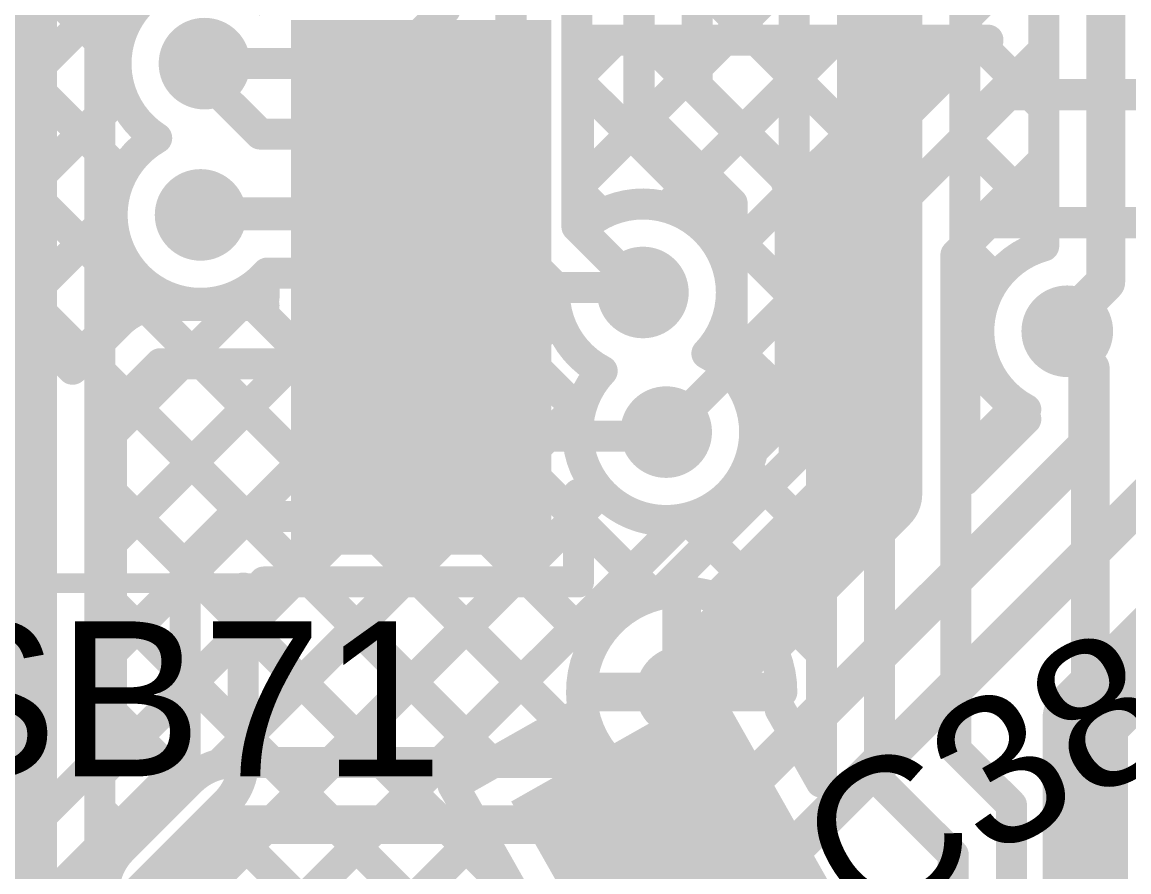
# Model space of a CAD drawing. Header units: millimetres. Extents: x -0.57 to 2.98, y -0.65 to 2.86.
# Drawn here: x 1.999 to 2.2843, y 0.0066 to 0.2257 of the extents above; entities that cross this region are included whole.
import ezdxf

# ---------------------------------------------------------------- set-up
doc = ezdxf.new("R2010")
doc.units = ezdxf.units.MM
doc.header["$MEASUREMENT"] = 0
for name, color, linetype in [('BottomLayer', 5, 'Continuous'), ('BottomSolder', 6, 'Continuous'), ('Mechanical2', 216, 'Continuous'), ('TopLayer', 1, 'Continuous'), ('TopOverlay', 2, 'Continuous'), ('TopPaste', 8, 'Continuous'), ('TopSolder', 216, 'Continuous'), ('ViaHoleLayer', 16, 'Continuous')]:
    doc.layers.add(name, color=color, linetype=linetype)
doc.styles.add('Arial', font='', dxfattribs={"height": 0.2})
doc.styles.get('Arial').set_extended_font_data('Arial')

# ---------------------------------------------------------------- blocks, each defined once
blk = doc.blocks.new('CAP_0603_226')
at = {"layer": 'TopLayer'}
for points in [[(-0.015, 0.0175), (-0.015, -0.0175), (-0.045, -0.0175), (-0.045, 0.0175)], [(0.045, 0.0175), (0.045, -0.0175), (0.015, -0.0175), (0.015, 0.0175)]]:
    blk.add_hatch(color=1, dxfattribs=at).paths.add_polyline_path(points)
at = {"layer": 'TopPaste'}
for points in [[(-0.015, 0.0175), (-0.015, -0.0175), (-0.045, -0.0175), (-0.045, 0.0175)], [(0.045, 0.0175), (0.045, -0.0175), (0.015, -0.0175), (0.015, 0.0175)]]:
    blk.add_hatch(color=8, dxfattribs=at).paths.add_polyline_path(points)
at = {"layer": 'TopSolder'}
for points in [[(-0.01264, 0.01986), (-0.01264, -0.01986), (-0.04736, -0.01986), (-0.04736, 0.01986)], [(0.04736, 0.01986), (0.04736, -0.01986), (0.01264, -0.01986), (0.01264, 0.01986)]]:
    blk.add_hatch(color=216, dxfattribs=at).paths.add_polyline_path(points)
at = {"layer": 'TopOverlay', "const_width": 0.005}
for points in [[(-0.049, 0.021), (-0.018, 0.021)], [(-0.049, 0.021), (-0.049, -0.021)], [(0.018, 0.021), (0.049, 0.021)], [(0.049, 0.021), (0.049, -0.021)], [(-0.049, -0.021), (-0.018, -0.021)], [(0.018, -0.021), (0.049, -0.021)]]:
    blk.add_lwpolyline(points, dxfattribs=at)
at = {"layer": 'TopOverlay', "const_width": 0.0025}
for points in [[(-0.05025, 0.021, 1), (-0.04775, 0.021, 1)], [(-0.05025, 0.021, 1), (-0.04775, 0.021, 1)], [(-0.01925, 0.021, 1), (-0.01675, 0.021, 1)], [(0.01675, 0.021, 1), (0.01925, 0.021, 1)], [(0.04775, 0.021, 1), (0.05025, 0.021, 1)], [(0.04775, 0.021, 1), (0.05025, 0.021, 1)], [(-0.05025, -0.021, 1), (-0.04775, -0.021, 1)], [(-0.05025, -0.021, 1), (-0.04775, -0.021, 1)], [(-0.01925, -0.021, 1), (-0.01675, -0.021, 1)], [(0.01675, -0.021, 1), (0.01925, -0.021, 1)], [(0.04775, -0.021, 1), (0.05025, -0.021, 1)], [(0.04775, -0.021, 1), (0.05025, -0.021, 1)]]:
    blk.add_lwpolyline(points, format="xyb", close=True, dxfattribs=at)
blk = doc.blocks.new('PCM1865DBTR_288')
at = {"layer": 'TopLayer'}
for points in [[(0.1437, -0.02559), (0.08465, -0.02559), (0.08465, -0.01378), (0.1437, -0.01378)], [(0.1437, -0.04528), (0.08465, -0.04528), (0.08465, -0.03346), (0.1437, -0.03346)], [(0.1437, -0.06496), (0.08465, -0.06496), (0.08465, -0.05315), (0.1437, -0.05315)], [(0.1437, -0.08465), (0.08465, -0.08465), (0.08465, -0.07283), (0.1437, -0.07283)], [(0.1437, -0.10433), (0.08465, -0.10433), (0.08465, -0.09252), (0.1437, -0.09252)], [(0.1437, -0.12402), (0.08465, -0.12402), (0.08465, -0.1122), (0.1437, -0.1122)], [(0.1437, -0.1437), (0.08465, -0.1437), (0.08465, -0.13189), (0.1437, -0.13189)]]:
    blk.add_hatch(color=1, dxfattribs=at).paths.add_polyline_path(points)
at = {"layer": 'TopPaste'}
for points in [[(0.1437, -0.02559), (0.08465, -0.02559), (0.08465, -0.01378), (0.1437, -0.01378)], [(0.1437, -0.04528), (0.08465, -0.04528), (0.08465, -0.03346), (0.1437, -0.03346)], [(0.1437, -0.06496), (0.08465, -0.06496), (0.08465, -0.05315), (0.1437, -0.05315)], [(0.1437, -0.08465), (0.08465, -0.08465), (0.08465, -0.07283), (0.1437, -0.07283)], [(0.1437, -0.10433), (0.08465, -0.10433), (0.08465, -0.09252), (0.1437, -0.09252)], [(0.1437, -0.12402), (0.08465, -0.12402), (0.08465, -0.1122), (0.1437, -0.1122)], [(0.1437, -0.1437), (0.08465, -0.1437), (0.08465, -0.13189), (0.1437, -0.13189)]]:
    blk.add_hatch(color=8, dxfattribs=at).paths.add_polyline_path(points)
at = {"layer": 'TopSolder'}
for points in [[(0.1477, -0.02959), (0.08065, -0.02959), (0.08065, -0.00978), (0.1477, -0.00978)], [(0.1477, -0.04928), (0.08065, -0.04928), (0.08065, -0.02946), (0.1477, -0.02946)], [(0.1477, -0.06896), (0.08065, -0.06896), (0.08065, -0.04915), (0.1477, -0.04915)], [(0.1477, -0.08865), (0.08065, -0.08865), (0.08065, -0.06883), (0.1477, -0.06883)], [(0.1477, -0.10833), (0.08065, -0.10833), (0.08065, -0.08852), (0.1477, -0.08852)], [(0.1477, -0.12802), (0.08065, -0.12802), (0.08065, -0.1082), (0.1477, -0.1082)], [(0.1477, -0.1477), (0.08065, -0.1477), (0.08065, -0.12789), (0.1477, -0.12789)]]:
    blk.add_hatch(color=216, dxfattribs=at).paths.add_polyline_path(points)
at = {"layer": 'TopOverlay', "const_width": 0.005}
blk.add_lwpolyline([(-0.08, -0.155), (0.078, -0.155)], dxfattribs=at)
at = {"layer": 'TopOverlay', "const_width": 0.0025}
blk.add_lwpolyline([(0.07675, -0.155, 1), (0.07925, -0.155, 1)], format="xyb", close=True, dxfattribs=at)

msp = doc.modelspace()

# ---------------------------------------------------------------- hatches: boundary and pattern name
at = {"layer": 'BottomLayer'}
h = msp.add_hatch(color=5, dxfattribs=at)
edge = h.paths.add_edge_path()
edge.add_arc((2.046, 0.215), 0.01181, 0, 360)
h = msp.add_hatch(color=5, dxfattribs=at)
edge = h.paths.add_edge_path()
edge.add_arc((2.045, 0.176), 0.01181, 0, 360)
h = msp.add_hatch(color=5, dxfattribs=at)
edge = h.paths.add_edge_path()
edge.add_arc((2.159, 0.156), 0.01181, 0, 360)
h = msp.add_hatch(color=5, dxfattribs=at)
edge = h.paths.add_edge_path()
edge.add_arc((2.26838, 0.146), 0.01181, 0, 360)
h = msp.add_hatch(color=5, dxfattribs=at)
edge = h.paths.add_edge_path()
edge.add_arc((2.165, 0.12), 0.01181, 0, 360)
h = msp.add_hatch(color=5, dxfattribs=at)
edge = h.paths.add_edge_path()
edge.add_arc((2.169, 0.053), 0.01181, 0, 360)
at = {"layer": 'BottomSolder'}
h = msp.add_hatch(color=6, dxfattribs=at)
edge = h.paths.add_edge_path()
edge.add_arc((2.046, 0.215), 0.00791, 0, 360)
h = msp.add_hatch(color=6, dxfattribs=at)
edge = h.paths.add_edge_path()
edge.add_arc((2.045, 0.176), 0.00791, 0, 360)
h = msp.add_hatch(color=6, dxfattribs=at)
edge = h.paths.add_edge_path()
edge.add_arc((2.159, 0.156), 0.00791, 0, 360)
h = msp.add_hatch(color=6, dxfattribs=at)
edge = h.paths.add_edge_path()
edge.add_arc((2.26838, 0.146), 0.00791, 0, 360)
h = msp.add_hatch(color=6, dxfattribs=at)
edge = h.paths.add_edge_path()
edge.add_arc((2.165, 0.12), 0.00791, 0, 360)
h = msp.add_hatch(color=6, dxfattribs=at)
edge = h.paths.add_edge_path()
edge.add_arc((2.169, 0.053), 0.00791, 0, 360)
at = {"layer": 'TopLayer'}
h = msp.add_hatch(color=1, dxfattribs=at)
edge = h.paths.add_edge_path()
edge.add_arc((2.046, 0.215), 0.01181, 0, 360)
h = msp.add_hatch(color=1, dxfattribs=at)
edge = h.paths.add_edge_path()
edge.add_arc((2.045, 0.176), 0.01181, 0, 360)
h = msp.add_hatch(color=1, dxfattribs=at)
edge = h.paths.add_edge_path()
edge.add_arc((2.159, 0.156), 0.01181, 0, 360)
h = msp.add_hatch(color=1, dxfattribs=at)
edge = h.paths.add_edge_path()
edge.add_arc((2.26838, 0.146), 0.01181, 0, 360)
h = msp.add_hatch(color=1, dxfattribs=at)
edge = h.paths.add_edge_path()
edge.add_arc((2.165, 0.12), 0.01181, 0, 360)
h = msp.add_hatch(color=1, dxfattribs=at)
edge = h.paths.add_edge_path()
edge.add_arc((2.169, 0.053), 0.01181, 0, 360)
for points in [[(2.16689, -0.04457), (2.21803, -0.01563), (2.17817, 0.05481), (2.12703, 0.02587)], [(2.203, -0.113), (2.22235, -0.10205), (2.14441, 0.03571), (2.12506, 0.02476)]]:
    msp.add_hatch(color=1, dxfattribs=at).paths.add_polyline_path(points)
at = {"layer": 'TopSolder'}
h = msp.add_hatch(color=216, dxfattribs=at)
edge = h.paths.add_edge_path()
edge.add_arc((2.046, 0.215), 0.00791, 0, 360)
h = msp.add_hatch(color=216, dxfattribs=at)
edge = h.paths.add_edge_path()
edge.add_arc((2.045, 0.176), 0.00791, 0, 360)
h = msp.add_hatch(color=216, dxfattribs=at)
edge = h.paths.add_edge_path()
edge.add_arc((2.159, 0.156), 0.00791, 0, 360)
h = msp.add_hatch(color=216, dxfattribs=at)
edge = h.paths.add_edge_path()
edge.add_arc((2.26838, 0.146), 0.00791, 0, 360)
h = msp.add_hatch(color=216, dxfattribs=at)
edge = h.paths.add_edge_path()
edge.add_arc((2.165, 0.12), 0.00791, 0, 360)
h = msp.add_hatch(color=216, dxfattribs=at)
edge = h.paths.add_edge_path()
edge.add_arc((2.169, 0.053), 0.00791, 0, 360)
at = {"layer": 'ViaHoleLayer'}
h = msp.add_hatch(color=16, dxfattribs=at)
edge = h.paths.add_edge_path()
edge.add_arc((2.046, 0.215), 0.00591, 0, 360)
h = msp.add_hatch(color=16, dxfattribs=at)
edge = h.paths.add_edge_path()
edge.add_arc((2.045, 0.176), 0.00591, 0, 360)
h = msp.add_hatch(color=16, dxfattribs=at)
edge = h.paths.add_edge_path()
edge.add_arc((2.159, 0.156), 0.00591, 0, 360)
h = msp.add_hatch(color=16, dxfattribs=at)
edge = h.paths.add_edge_path()
edge.add_arc((2.26838, 0.146), 0.00591, 0, 360)
h = msp.add_hatch(color=16, dxfattribs=at)
edge = h.paths.add_edge_path()
edge.add_arc((2.165, 0.12), 0.00591, 0, 360)
h = msp.add_hatch(color=16, dxfattribs=at)
edge = h.paths.add_edge_path()
edge.add_arc((2.169, 0.053), 0.00591, 0, 360)

# ---------------------------------------------------------------- linework, layer by layer
at = {"layer": 'BottomLayer'}
for points, const_width in [([(2.158, 0.203), (2.158, 1.795)], 0.008), ([(2.142, 0.173), (2.142, 1.787)], 0.008), ([(2.125, 0.20014), (2.125, 1.775)], 0.008), ([(2.108, 0.229), (2.108, 1.759)], 0.008), ([(2.173, 0.20921), (2.173, 1.43764)], 0.008), ([(2.27831, 0.15867), (2.27831, 0.896)], 0.01), ([(2.26231, 0.16799), (2.26231, 0.88535)], 0.008), ([(1.997, -0.04203), (1.997, 0.362)], 0.022), ([(2.019, -0.00845), (2.019, 0.336)], 0.008), ([(2.22, 0.104), (2.22, 0.28)], 0.022), ([(2.198, 0.11311), (2.198, 0.2665)], 0.008), ([(2.242, 0.10763), (2.242, 0.2665)], 0.008), ([(2.242, 0.22649), (2.26231, 0.2468)], 0.008), ([(2.173, 0.21406), (2.198, 0.23906)], 0.008), ([(2.173, 0.23638), (2.198, 0.21138)], 0.008), ([(2.094, 0.215), (2.108, 0.229)], 0.008), ([(2.242, 0.22395), (2.26231, 0.20364)], 0.008), ([(2.019, 0.22068), (2.02323, 0.21644)], 0.008), ([(2.242, 0.19821), (2.26231, 0.21852)], 0.008), ([(2.046, 0.215), (2.094, 0.215)], 0.008), ([(2.18472, 0.19749), (2.198, 0.21077)], 0.008), ([(2.173, 0.20921), (2.1926, 0.18961)], 0.008), ([(2.019, 0.20148), (2.02461, 0.20709)], 0.008), ([(2.158, 0.203), (2.182, 0.179)], 0.008), ([(2.10086, 0.176), (2.125, 0.20014)], 0.008), ([(2.242, 0.19567), (2.26231, 0.17535)], 0.008), ([(2.019, 0.19239), (2.0248, 0.1866)], 0.008), ([(2.242, 0.16992), (2.26231, 0.19023)], 0.008), ([(2.11147, 0.1654), (2.127, 0.18093)], 0.008), ([(2.127, 0.173), (2.127, 0.18093)], 0.008), ([(2.182, 0.137), (2.182, 0.179)], 0.008), ([(2.197, 0.137), (2.197, 0.179)], 0.008), ([(2.045, 0.176), (2.10086, 0.176)], 0.008), ([(2.12116, 0.17509), (2.12767, 0.16858)], 0.008), ([(2.142, 0.173), (2.159, 0.156)], 0.008), ([(2.019, 0.06006), (2.12763, 0.16869)], 0.008), ([(2.242, 0.16738), (2.24994, 0.15944)], 0.008), ([(2.019, 0.16411), (2.1483, 0.03481)], 0.008), ([(2.10604, 0.16192), (2.14278, 0.12518)], 0.008), ([(2.1314, 0.16239), (2.13624, 0.15755)], 0.008), ([(2.019, 0.11663), (2.06337, 0.161)], 0.008), ([(2.019, 0.08834), (2.09166, 0.161)], 0.008), ([(2.06219, 0.161), (2.10086, 0.161)], 0.008), ([(2.07868, 0.161), (2.16187, 0.07781)], 0.008), ([(2.26838, 0.14874), (2.27831, 0.15867)], 0.01), ([(2.019, 0.14491), (2.03162, 0.15753)], 0.008), ([(2.0556, 0.1558), (2.14623, 0.06516)], 0.008), ([(2.019, 0.03177), (2.13704, 0.14982)], 0.008), ([(2.26838, 0.14231), (2.26838, 0.14874)], 0.01), ([(2.242, 0.14164), (2.24558, 0.14522)], 0.008), ([(2.273, 0.046), (2.365, 0.138)], 0.022), ([(2.26838, 0.14231), (2.27369, 0.137)], 0.01), ([(2.242, 0.1391), (2.25769, 0.12341)], 0.008), ([(2.019, 0.13583), (2.12001, 0.03481)], 0.008), ([(2.165, 0.12), (2.182, 0.137)], 0.008), ([(2.27369, 0.11669), (2.27369, 0.137)], 0.01), ([(2.04987, 0.03436), (2.14372, 0.12821)], 0.008), ([(2.18731, 0.11523), (2.198, 0.12592)], 0.008), ([(2.18776, 0.12155), (2.1926, 0.12639)], 0.008), ([(2.242, 0.11335), (2.25569, 0.12704)], 0.008), ([(2.242, 0.10763), (2.25769, 0.12332)], 0.008), ([(2.17581, 0.01881), (2.27369, 0.11669)], 0.01), ([(2.16299, 0.0781), (2.198, 0.11311)], 0.008), ([(2.169, 0.053), (2.22, 0.104)], 0.022), ([(2.18574, 0.11051), (2.19057, 0.10568)], 0.008), ([(2.019, 0.10754), (2.09173, 0.03481)], 0.008), ([(2.18628, 0.001), (2.29369, 0.1084)], 0.01), ([(2.07861, 0.03481), (2.14828, 0.10448)], 0.008), ([(2.10689, 0.03481), (2.16977, 0.09769)], 0.008), ([(2.17018, 0.09778), (2.17643, 0.09154)], 0.008), ([(2.019, 0.07926), (2.06345, 0.03481)], 0.008), ([(2.169, 0.053), (2.169, 0.07481)], 0.01), ([(2.14719, 0.053), (2.169, 0.053)], 0.01), ([(2.019, 0.05097), (2.04109, 0.02889)], 0.008), ([(2.273, -0.005), (2.273, 0.046)], 0.022), ([(2.13517, 0.03481), (2.14469, 0.04433)], 0.008), ([(2.05364, 0.03481), (2.15069, 0.03481)], 0.008), ([(2.02476, 0.01256), (2.04231, 0.03011)], 0.008), ([(2.019, 0.02269), (2.02694, 0.01475)], 0.008), ([(2.03606, 0.00124), (2.05364, 0.01881)], 0.01), ([(2.05364, 0.01881), (2.17581, 0.01881)], 0.01)]:
    msp.add_lwpolyline(points, dxfattribs=dict(at, const_width=const_width))
at = {"layer": 'BottomLayer', "const_width": 0.008}
for points in [[(2.03368, 0.1958, -1.152297), (2.06319, 0.23)], [(2.06219, 0.161, -1.182583), (2.03368, 0.1958)], [(2.19261, 0.18961, -0.198912), (2.197, 0.179)], [(2.19261, 0.1896, -0.198764), (2.197, 0.179)], [(2.13139, 0.1624, -0.198764), (2.127, 0.173)], [(2.13139, 0.16239, -0.198912), (2.127, 0.173)], [(2.25769, 0.12585, -0.678533), (2.26231, 0.16799)], [(2.11146, 0.16539, -0.198912), (2.10086, 0.161)], [(2.11146, 0.16539, -0.198764), (2.10086, 0.161)], [(2.1485, 0.13575, -0.298468), (2.13624, 0.15755)], [(2.197, 0.137, -0.198764), (2.19261, 0.1264)], [(2.197, 0.137, -0.198912), (2.19261, 0.12639)], [(2.18781, 0.12, -1.477903), (2.1485, 0.13575)], [(2.15069, 0.03481, -0.585156), (2.16299, 0.0781)], [(2.04231, 0.03011, -0.199231), (2.05364, 0.03481)], [(2.04232, 0.03012, -0.198912), (2.05364, 0.03481)], [(2.02006, 0.00124, -0.199231), (2.02476, 0.01256)], [(2.02006, 0.00124, -0.198912), (2.02475, 0.01255)]]:
    msp.add_lwpolyline(points, format="xyb", dxfattribs=at)
at = {"layer": 'BottomLayer'}
for points, const_width in [([(2.106, 0.229, 1), (2.11, 0.229, 1)], 0.004), ([(2.106, 0.229, 1), (2.11, 0.229, 1)], 0.004), ([(2.24, 0.22649, 1), (2.244, 0.22649, 1)], 0.004), ([(2.24, 0.22395, 1), (2.244, 0.22395, 1)], 0.004), ([(2.017, 0.22068, 1), (2.021, 0.22068, 1)], 0.004), ([(2.26031, 0.21852, 1), (2.26431, 0.21852, 1)], 0.004), ([(2.02123, 0.21644, 1), (2.02523, 0.21644, 1)], 0.004), ([(2.044, 0.215, 1), (2.048, 0.215, 1)], 0.004), ([(2.092, 0.215, 1), (2.096, 0.215, 1)], 0.004), ([(2.092, 0.215, 1), (2.096, 0.215, 1)], 0.004), ([(2.171, 0.21406, 1), (2.175, 0.21406, 1)], 0.004), ([(2.196, 0.21138, 1), (2.2, 0.21138, 1)], 0.004), ([(2.196, 0.21077, 1), (2.2, 0.21077, 1)], 0.004), ([(2.171, 0.20921, 1), (2.175, 0.20921, 1)], 0.004), ([(2.171, 0.20921, 1), (2.175, 0.20921, 1)], 0.004), ([(2.02261, 0.20709, 1), (2.02661, 0.20709, 1)], 0.004), ([(2.017, 0.20148, 1), (2.021, 0.20148, 1)], 0.004), ([(2.156, 0.203, 1), (2.16, 0.203, 1)], 0.004), ([(2.156, 0.203, 1), (2.16, 0.203, 1)], 0.004), ([(2.26031, 0.20364, 1), (2.26431, 0.20364, 1)], 0.004), ([(2.123, 0.20014, 1), (2.127, 0.20014, 1)], 0.004), ([(2.123, 0.20014, 1), (2.127, 0.20014, 1)], 0.004), ([(2.03168, 0.1958, 1), (2.03568, 0.1958, 1)], 0.004), ([(2.03168, 0.1958, 1), (2.03568, 0.1958, 1)], 0.004), ([(2.18272, 0.19749, 1), (2.18672, 0.19749, 1)], 0.004), ([(2.24, 0.19821, 1), (2.244, 0.19821, 1)], 0.004), ([(2.24, 0.19567, 1), (2.244, 0.19567, 1)], 0.004), ([(2.017, 0.19239, 1), (2.021, 0.19239, 1)], 0.004), ([(2.26031, 0.19023, 1), (2.26431, 0.19023, 1)], 0.004), ([(2.1906, 0.18961, 1), (2.1946, 0.18961, 1)], 0.004), ([(2.19061, 0.18961, 1), (2.19461, 0.18961, 1)], 0.004), ([(2.19061, 0.1896, 1), (2.19461, 0.1896, 1)], 0.004), ([(2.0228, 0.1866, 1), (2.0268, 0.1866, 1)], 0.004), ([(2.125, 0.18093, 1), (2.129, 0.18093, 1)], 0.004), ([(2.125, 0.18093, 1), (2.129, 0.18093, 1)], 0.004), ([(2.18, 0.179, 1), (2.184, 0.179, 1)], 0.004), ([(2.18, 0.179, 1), (2.184, 0.179, 1)], 0.004), ([(2.195, 0.179, 1), (2.199, 0.179, 1)], 0.004), ([(2.195, 0.179, 1), (2.199, 0.179, 1)], 0.004), ([(2.195, 0.179, 1), (2.199, 0.179, 1)], 0.004), ([(2.043, 0.176, 1), (2.047, 0.176, 1)], 0.004), ([(2.09886, 0.176, 1), (2.10286, 0.176, 1)], 0.004), ([(2.09886, 0.176, 1), (2.10286, 0.176, 1)], 0.004), ([(2.11916, 0.17509, 1), (2.12316, 0.17509, 1)], 0.004), ([(2.125, 0.173, 1), (2.129, 0.173, 1)], 0.004), ([(2.125, 0.173, 1), (2.129, 0.173, 1)], 0.004), ([(2.125, 0.173, 1), (2.129, 0.173, 1)], 0.004), ([(2.14, 0.173, 1), (2.144, 0.173, 1)], 0.004), ([(2.14, 0.173, 1), (2.144, 0.173, 1)], 0.004), ([(2.26031, 0.17535, 1), (2.26431, 0.17535, 1)], 0.004), ([(2.12563, 0.16869, 1), (2.12963, 0.16869, 1)], 0.004), ([(2.12567, 0.16858, 1), (2.12967, 0.16858, 1)], 0.004), ([(2.24, 0.16992, 1), (2.244, 0.16992, 1)], 0.004), ([(2.24, 0.16738, 1), (2.244, 0.16738, 1)], 0.004), ([(2.26031, 0.16799, 1), (2.26431, 0.16799, 1)], 0.004), ([(2.26031, 0.16799, 1), (2.26431, 0.16799, 1)], 0.004), ([(2.10946, 0.16539, 1), (2.11346, 0.16539, 1)], 0.004), ([(2.10946, 0.16539, 1), (2.11346, 0.16539, 1)], 0.004), ([(2.10947, 0.1654, 1), (2.11347, 0.1654, 1)], 0.004), ([(2.017, 0.16411, 1), (2.021, 0.16411, 1)], 0.004), ([(2.10404, 0.16192, 1), (2.10804, 0.16192, 1)], 0.004), ([(2.12939, 0.1624, 1), (2.13339, 0.1624, 1)], 0.004), ([(2.12939, 0.16239, 1), (2.13339, 0.16239, 1)], 0.004), ([(2.1294, 0.16239, 1), (2.1334, 0.16239, 1)], 0.004), ([(2.06019, 0.161, 1), (2.06419, 0.161, 1)], 0.004), ([(2.06019, 0.161, 1), (2.06419, 0.161, 1)], 0.004), ([(2.06137, 0.161, 1), (2.06537, 0.161, 1)], 0.004), ([(2.07668, 0.161, 1), (2.08068, 0.161, 1)], 0.004), ([(2.08966, 0.161, 1), (2.09366, 0.161, 1)], 0.004), ([(2.09886, 0.161, 1), (2.10286, 0.161, 1)], 0.004), ([(2.09886, 0.161, 1), (2.10286, 0.161, 1)], 0.004), ([(2.09886, 0.161, 1), (2.10286, 0.161, 1)], 0.004), ([(2.24794, 0.15944, 1), (2.25194, 0.15944, 1)], 0.004), ([(2.27581, 0.15867, 1), (2.28081, 0.15867, 1)], 0.005), ([(2.27581, 0.15867, 1), (2.28081, 0.15867, 1)], 0.005), ([(2.02962, 0.15753, 1), (2.03362, 0.15753, 1)], 0.004), ([(2.0536, 0.1558, 1), (2.0576, 0.1558, 1)], 0.004), ([(2.13424, 0.15755, 1), (2.13824, 0.15755, 1)], 0.004), ([(2.13424, 0.15755, 1), (2.13824, 0.15755, 1)], 0.004), ([(2.157, 0.156, 1), (2.161, 0.156, 1)], 0.004), ([(2.13504, 0.14982, 1), (2.13904, 0.14982, 1)], 0.004), ([(2.26588, 0.14874, 1), (2.27088, 0.14874, 1)], 0.005), ([(2.26588, 0.14874, 1), (2.27088, 0.14874, 1)], 0.005), ([(2.017, 0.14491, 1), (2.021, 0.14491, 1)], 0.004), ([(2.24358, 0.14522, 1), (2.24758, 0.14522, 1)], 0.004), ([(2.24, 0.14164, 1), (2.244, 0.14164, 1)], 0.004), ([(2.26588, 0.14231, 1), (2.27088, 0.14231, 1)], 0.005), ([(2.26588, 0.14231, 1), (2.27088, 0.14231, 1)], 0.005), ([(2.24, 0.1391, 1), (2.244, 0.1391, 1)], 0.004), ([(2.017, 0.13583, 1), (2.021, 0.13583, 1)], 0.004), ([(2.18, 0.137, 1), (2.184, 0.137, 1)], 0.004), ([(2.18, 0.137, 1), (2.184, 0.137, 1)], 0.004), ([(2.195, 0.137, 1), (2.199, 0.137, 1)], 0.004), ([(2.195, 0.137, 1), (2.199, 0.137, 1)], 0.004), ([(2.195, 0.137, 1), (2.199, 0.137, 1)], 0.004), ([(2.27119, 0.137, 1), (2.27619, 0.137, 1)], 0.005), ([(2.27119, 0.137, 1), (2.27619, 0.137, 1)], 0.005), ([(2.1465, 0.13575, 1), (2.1505, 0.13575, 1)], 0.004), ([(2.1465, 0.13575, 1), (2.1505, 0.13575, 1)], 0.004), ([(2.14172, 0.12821, 1), (2.14572, 0.12821, 1)], 0.004), ([(2.14078, 0.12518, 1), (2.14478, 0.12518, 1)], 0.004), ([(2.1906, 0.12639, 1), (2.1946, 0.12639, 1)], 0.004), ([(2.19061, 0.1264, 1), (2.19461, 0.1264, 1)], 0.004), ([(2.19061, 0.12639, 1), (2.19461, 0.12639, 1)], 0.004), ([(2.196, 0.12592, 1), (2.2, 0.12592, 1)], 0.004), ([(2.25369, 0.12704, 1), (2.25769, 0.12704, 1)], 0.004), ([(2.25569, 0.12585, 1), (2.25969, 0.12585, 1)], 0.004), ([(2.18576, 0.12155, 1), (2.18976, 0.12155, 1)], 0.004), ([(2.25569, 0.12341, 1), (2.25969, 0.12341, 1)], 0.004), ([(2.25569, 0.12332, 1), (2.25969, 0.12332, 1)], 0.004), ([(2.163, 0.12, 1), (2.167, 0.12, 1)], 0.004), ([(2.18581, 0.12, 1), (2.18981, 0.12, 1)], 0.004), ([(2.017, 0.11663, 1), (2.021, 0.11663, 1)], 0.004), ([(2.27119, 0.11669, 1), (2.27619, 0.11669, 1)], 0.005), ([(2.27119, 0.11669, 1), (2.27619, 0.11669, 1)], 0.005), ([(2.18531, 0.11523, 1), (2.18931, 0.11523, 1)], 0.004), ([(2.196, 0.11311, 1), (2.2, 0.11311, 1)], 0.004), ([(2.196, 0.11311, 1), (2.2, 0.11311, 1)], 0.004), ([(2.24, 0.11335, 1), (2.244, 0.11335, 1)], 0.004), ([(2.18374, 0.11051, 1), (2.18774, 0.11051, 1)], 0.004), ([(2.2145, 0.104, 1), (2.2255, 0.104, 1)], 0.011), ([(2.2145, 0.104, 1), (2.2255, 0.104, 1)], 0.011), ([(2.017, 0.10754, 1), (2.021, 0.10754, 1)], 0.004), ([(2.24, 0.10763, 1), (2.244, 0.10763, 1)], 0.004), ([(2.24, 0.10763, 1), (2.244, 0.10763, 1)], 0.004), ([(2.14628, 0.10448, 1), (2.15028, 0.10448, 1)], 0.004), ([(2.18857, 0.10568, 1), (2.19257, 0.10568, 1)], 0.004), ([(2.16777, 0.09769, 1), (2.17177, 0.09769, 1)], 0.004), ([(2.16818, 0.09778, 1), (2.17218, 0.09778, 1)], 0.004), ([(2.17442, 0.09154, 1), (2.17842, 0.09154, 1)], 0.004), ([(2.017, 0.08834, 1), (2.021, 0.08834, 1)], 0.004), ([(2.017, 0.07926, 1), (2.021, 0.07926, 1)], 0.004), ([(2.15987, 0.07781, 1), (2.16387, 0.07781, 1)], 0.004), ([(2.16099, 0.0781, 1), (2.16499, 0.0781, 1)], 0.004), ([(2.16099, 0.0781, 1), (2.16499, 0.0781, 1)], 0.004), ([(2.1665, 0.07481, 1), (2.1715, 0.07481, 1)], 0.005), ([(2.14423, 0.06516, 1), (2.14823, 0.06516, 1)], 0.004), ([(2.017, 0.06006, 1), (2.021, 0.06006, 1)], 0.004), ([(2.1635, 0.053, 1), (2.1745, 0.053, 1)], 0.011), ([(2.14469, 0.053, 1), (2.14969, 0.053, 1)], 0.005), ([(2.1665, 0.053, 1), (2.1715, 0.053, 1)], 0.005), ([(2.1665, 0.053, 1), (2.1715, 0.053, 1)], 0.005), ([(2.017, 0.05097, 1), (2.021, 0.05097, 1)], 0.004), ([(2.2675, 0.046, 1), (2.2785, 0.046, 1)], 0.011), ([(2.2675, 0.046, 1), (2.2785, 0.046, 1)], 0.011), ([(2.14269, 0.04433, 1), (2.14669, 0.04433, 1)], 0.004), ([(2.04787, 0.03436, 1), (2.05187, 0.03436, 1)], 0.004), ([(2.05164, 0.03481, 1), (2.05564, 0.03481, 1)], 0.004), ([(2.05164, 0.03481, 1), (2.05564, 0.03481, 1)], 0.004), ([(2.05164, 0.03481, 1), (2.05564, 0.03481, 1)], 0.004), ([(2.06145, 0.03481, 1), (2.06545, 0.03481, 1)], 0.004), ([(2.07661, 0.03481, 1), (2.08061, 0.03481, 1)], 0.004), ([(2.08973, 0.03481, 1), (2.09373, 0.03481, 1)], 0.004), ([(2.10489, 0.03481, 1), (2.10889, 0.03481, 1)], 0.004), ([(2.11801, 0.03481, 1), (2.12201, 0.03481, 1)], 0.004), ([(2.13317, 0.03481, 1), (2.13717, 0.03481, 1)], 0.004), ([(2.1463, 0.03481, 1), (2.1503, 0.03481, 1)], 0.004), ([(2.14869, 0.03481, 1), (2.15269, 0.03481, 1)], 0.004), ([(2.14869, 0.03481, 1), (2.15269, 0.03481, 1)], 0.004), ([(2.017, 0.03177, 1), (2.021, 0.03177, 1)], 0.004), ([(2.03909, 0.02889, 1), (2.04309, 0.02889, 1)], 0.004), ([(2.04031, 0.03011, 1), (2.04431, 0.03011, 1)], 0.004), ([(2.04031, 0.03011, 1), (2.04431, 0.03011, 1)], 0.004), ([(2.04032, 0.03012, 1), (2.04432, 0.03012, 1)], 0.004), ([(2.017, 0.02269, 1), (2.021, 0.02269, 1)], 0.004), ([(2.05114, 0.01881, 1), (2.05614, 0.01881, 1)], 0.005), ([(2.05114, 0.01881, 1), (2.05614, 0.01881, 1)], 0.005), ([(2.17331, 0.01881, 1), (2.17831, 0.01881, 1)], 0.005), ([(2.17331, 0.01881, 1), (2.17831, 0.01881, 1)], 0.005), ([(2.02494, 0.01475, 1), (2.02894, 0.01475, 1)], 0.004), ([(2.02275, 0.01255, 1), (2.02675, 0.01255, 1)], 0.004), ([(2.02276, 0.01256, 1), (2.02676, 0.01256, 1)], 0.004), ([(2.02276, 0.01256, 1), (2.02676, 0.01256, 1)], 0.004)]:
    msp.add_lwpolyline(points, format="xyb", close=True, dxfattribs=dict(at, const_width=const_width))
at = {"layer": 'Mechanical2', "const_width": 0.01}
msp.add_lwpolyline([(1.75783, 2.80917, -6.230382), (0.64896, 2.81029)], format="xyb", dxfattribs=at)
at = {"layer": 'TopLayer'}
for points, const_width in [([(1.964, 0.27568), (2.02323, 0.21644)], 0.008), ([(1.94187, 0.15264), (2.05834, 0.2691)], 0.008), ([(1.96231, 0.24908), (2.0248, 0.1866)], 0.008), ([(1.94866, 0.23445), (2.03094, 0.15217)], 0.008), ([(1.93319, 0.22164), (2.01531, 0.13952)], 0.008), ([(2.14239, 0.22106), (2.24794, 0.22106)], 0.008), ([(2.14239, 0.18345), (2.18, 0.22106)], 0.008), ([(2.14239, 0.21174), (2.15172, 0.22106)], 0.008), ([(2.14239, 0.2136), (2.14239, 0.21916)], 0.008), ([(2.16003, 0.22106), (2.20515, 0.17595)], 0.008), ([(2.16518, 0.17796), (2.20829, 0.22106)], 0.008), ([(2.18012, 0.16461), (2.23657, 0.22106)], 0.008), ([(2.18832, 0.22106), (2.21716, 0.19222)], 0.008), ([(2.2166, 0.22106), (2.23131, 0.20636)], 0.008), ([(2.2094, 0.18445), (2.24255, 0.2176)], 0.008), ([(2.046, 0.21118), (2.046, 0.215)], 0.008), ([(2.14239, 0.19947), (2.14239, 0.2136)], 0.008), ([(2.14239, 0.19947), (2.14239, 0.2136)], 0.008), ([(2.046, 0.21118), (2.06034, 0.19685)], 0.008), ([(2.14239, 0.21042), (2.205, 0.14781)], 0.008), ([(1.97016, 0.15264), (2.02461, 0.20709)], 0.008), ([(2.22, 0.17384), (2.25316, 0.207)], 0.008), ([(2.25316, 0.207), (2.519, 0.207)], 0.008), ([(2.14239, 0.19391), (2.14239, 0.19947)], 0.008), ([(2.06034, 0.19685), (2.10171, 0.19685)], 0.008), ([(2.10171, 0.19685), (2.10187, 0.19669)], 0.008), ([(2.14239, 0.17979), (2.14239, 0.19391)], 0.008), ([(2.14239, 0.17979), (2.14239, 0.19391)], 0.008), ([(2.14239, 0.18213), (2.14835, 0.17617)], 0.008), ([(2.14239, 0.17423), (2.14239, 0.17979)], 0.008), ([(1.99659, 0.15078), (2.02219, 0.17639)], 0.008), ([(2.045, 0.176), (2.0455, 0.1765)], 0.008), ([(2.0455, 0.1765), (2.10136, 0.1765)], 0.008), ([(2.10136, 0.1765), (2.10187, 0.17701)], 0.008), ([(2.205, 0.03), (2.205, 0.17384)], 0.008), ([(2.22, 0.03), (2.22, 0.17384)], 0.008), ([(2.23969, 0.16568), (2.248, 0.174)], 0.008), ([(2.248, 0.174), (2.528, 0.174)], 0.008), ([(2.23969, 0.03815), (2.23969, 0.16568)], 0.008), ([(2.05501, 0.15264), (2.06134, 0.15896)], 0.008), ([(2.06134, 0.15454), (2.06134, 0.16008)], 0.008), ([(2.18052, 0.13672), (2.205, 0.16121)], 0.008), ([(2.01115, 0.13706), (2.03162, 0.15753)], 0.008), ([(2.10187, 0.15732), (2.15768, 0.15732)], 0.008), ([(2.15768, 0.15732), (2.159, 0.156)], 0.008), ([(2.03464, 0.15264), (2.06134, 0.15264)], 0.008), ([(1.99998, 0.14824), (2.012, 0.13621)], 0.008), ([(2.012, 0.13621), (2.02402, 0.14824)], 0.008), ([(2.17917, 0.14535), (2.205, 0.11953)], 0.008), ([(1.98936, 0.13764), (2.004, 0.123)], 0.008), ([(2.022, 0.125), (2.03464, 0.13764)], 0.008), ([(2.03464, 0.13764), (2.10187, 0.13764)], 0.008), ([(2.27431, -0.16981), (2.27431, 0.13638)], 0.01), ([(2.18731, 0.11523), (2.205, 0.13292)], 0.008), ([(2.022, 0.039), (2.022, 0.125)], 0.008), ([(2.004, 0.06), (2.004, 0.123)], 0.008), ([(2.10187, 0.11795), (2.10289, 0.11898)], 0.008), ([(2.10289, 0.11898), (2.16398, 0.11898)], 0.008), ([(2.16398, 0.11898), (2.165, 0.12)], 0.008), ([(2.18574, 0.11051), (2.205, 0.09125)], 0.008), ([(2.17767, 0.07731), (2.205, 0.10464)], 0.008), ([(2.14239, 0.10398), (2.14877, 0.10398)], 0.008), ([(2.14239, 0.0986), (2.14777, 0.10398)], 0.008), ([(2.14239, 0.08136), (2.14239, 0.10105)], 0.008), ([(2.041, 0.086), (2.05327, 0.09827)], 0.008), ([(2.05327, 0.09827), (2.10187, 0.09827)], 0.008), ([(2.06634, -0.00574), (2.16977, 0.09769)], 0.008), ([(2.14239, 0.09729), (2.16187, 0.07781)], 0.008), ([(2.17018, 0.09778), (2.205, 0.06296)], 0.008), ([(2.041, 0.035), (2.041, 0.086)], 0.008), ([(2.03756, -0.00623), (2.12516, 0.08136)], 0.008), ([(2.056, 0.06877), (2.06859, 0.08136)], 0.008), ([(2.056, 0.04049), (2.09687, 0.08136)], 0.008), ([(2.056, 0.035), (2.056, 0.07979)], 0.008), ([(2.06134, 0.08136), (2.14239, 0.08136)], 0.008), ([(2.07346, 0.08136), (2.12019, 0.03464)], 0.008), ([(2.10175, 0.08136), (2.13825, 0.04486)], 0.008), ([(2.13003, 0.08136), (2.14623, 0.06516)], 0.008), ([(2.19244, 0.0638), (2.205, 0.07635)], 0.008), ([(2.169, 0.053), (2.169, 0.07481)], 0.01), ([(2.056, 0.07054), (2.12628, 0.00026)], 0.008), ([(1.994, 0.05), (2.004, 0.06)], 0.008), ([(2.14719, 0.053), (2.169, 0.053)], 0.01), ([(2.169, 0.053), (2.19081, 0.053)], 0.01), ([(2.11204, 0.03003), (2.14369, 0.04794)], 0.008), ([(2.11204, 0.03003), (2.14369, 0.04794)], 0.008), ([(2.19441, 0.04846), (2.205, 0.02973)], 0.008), ([(2.19838, 0.04144), (2.205, 0.04807)], 0.008), ([(2.056, 0.04226), (2.11227, -0.01402)], 0.008), ([(1.962, -0.021), (2.022, 0.039)], 0.008), ([(2.19856, 0.04112), (2.205, 0.03468)], 0.008), ([(2.23969, 0.03815), (2.254, 0.02384)], 0.008), ([(1.97, -0.036), (2.041, 0.035)], 0.008), ([(2.11007, 0.02892), (2.129, -0.00455)], 0.008), ([(2.22, 0.03), (2.239, 0.011)], 0.008), ([(2.01837, -0.00884), (2.0516, 0.02439)], 0.008), ([(2.254, -0.12284), (2.254, 0.02384)], 0.008), ([(2.04859, 0.02138), (2.09421, -0.02424)], 0.008), ([(2.08203, -0.01833), (2.11701, 0.01665)], 0.008), ([(2.239, -0.11), (2.239, 0.011)], 0.008), ([(2.03445, 0.00724), (2.04995, -0.00826)], 0.008)]:
    msp.add_lwpolyline(points, dxfattribs=dict(at, const_width=const_width))
at = {"layer": 'TopLayer', "const_width": 0.008}
for points in [[(2.03368, 0.1958, -1.087079), (2.06134, 0.23188)], [(2.24255, 0.21761, -0.107905), (2.24794, 0.22106)], [(2.24256, 0.21761, -0.107761), (2.24794, 0.22106)], [(2.06134, 0.16008, -1.15023), (2.03368, 0.1958)], [(2.205, 0.17384, -0.198912), (2.20939, 0.18445)], [(2.205, 0.17384, -0.198764), (2.20939, 0.18444)], [(2.14306, 0.17232, -0.663848), (2.18181, 0.156)], [(2.18181, 0.156, -0.192866), (2.1755, 0.14025)], [(1.98936, 0.15264, -0.198764), (1.99996, 0.14825)], [(1.98936, 0.15264, -0.198912), (1.99997, 0.14824)], [(2.02403, 0.14824, -0.198912), (2.03464, 0.15264)], [(2.02404, 0.14825, -0.198764), (2.03464, 0.15264)], [(2.1755, 0.14025, -0.280099), (2.18781, 0.12)], [(2.18781, 0.12, -0.670548), (2.14877, 0.10398)], [(2.14369, 0.04794, -1.103929), (2.19481, 0.053)], [(2.056, 0.035, -0.198912), (2.05161, 0.02439)], [(2.056, 0.035, -0.198764), (2.05161, 0.0244)]]:
    msp.add_lwpolyline(points, format="xyb", dxfattribs=at)
at = {"layer": 'TopLayer'}
for points, const_width in [([(2.14039, 0.22106, 1), (2.14439, 0.22106, 1)], 0.004), ([(2.14039, 0.21916, 1), (2.14439, 0.21916, 1)], 0.004), ([(2.14972, 0.22106, 1), (2.15372, 0.22106, 1)], 0.004), ([(2.15803, 0.22106, 1), (2.16203, 0.22106, 1)], 0.004), ([(2.178, 0.22106, 1), (2.182, 0.22106, 1)], 0.004), ([(2.18632, 0.22106, 1), (2.19032, 0.22106, 1)], 0.004), ([(2.20629, 0.22106, 1), (2.21029, 0.22106, 1)], 0.004), ([(2.2146, 0.22106, 1), (2.2186, 0.22106, 1)], 0.004), ([(2.23457, 0.22106, 1), (2.23857, 0.22106, 1)], 0.004), ([(2.24594, 0.22106, 1), (2.24994, 0.22106, 1)], 0.004), ([(2.24594, 0.22106, 1), (2.24994, 0.22106, 1)], 0.004), ([(2.24594, 0.22106, 1), (2.24994, 0.22106, 1)], 0.004), ([(2.02123, 0.21644, 1), (2.02523, 0.21644, 1)], 0.004), ([(2.24055, 0.21761, 1), (2.24455, 0.21761, 1)], 0.004), ([(2.24055, 0.2176, 1), (2.24455, 0.2176, 1)], 0.004), ([(2.24056, 0.21761, 1), (2.24456, 0.21761, 1)], 0.004), ([(2.044, 0.215, 1), (2.048, 0.215, 1)], 0.004), ([(2.14039, 0.2136, 1), (2.14439, 0.2136, 1)], 0.004), ([(2.14039, 0.2136, 1), (2.14439, 0.2136, 1)], 0.004), ([(2.14039, 0.2136, 1), (2.14439, 0.2136, 1)], 0.004), ([(2.044, 0.21118, 1), (2.048, 0.21118, 1)], 0.004), ([(2.044, 0.21118, 1), (2.048, 0.21118, 1)], 0.004), ([(2.14039, 0.21174, 1), (2.14439, 0.21174, 1)], 0.004), ([(2.14039, 0.21042, 1), (2.14439, 0.21042, 1)], 0.004), ([(2.02261, 0.20709, 1), (2.02661, 0.20709, 1)], 0.004), ([(2.22931, 0.20636, 1), (2.23331, 0.20636, 1)], 0.004), ([(2.25116, 0.207, 1), (2.25516, 0.207, 1)], 0.004), ([(2.25116, 0.207, 1), (2.25516, 0.207, 1)], 0.004), ([(2.14039, 0.19947, 1), (2.14439, 0.19947, 1)], 0.004), ([(2.14039, 0.19947, 1), (2.14439, 0.19947, 1)], 0.004), ([(2.14039, 0.19947, 1), (2.14439, 0.19947, 1)], 0.004), ([(2.03168, 0.1958, 1), (2.03568, 0.1958, 1)], 0.004), ([(2.03168, 0.1958, 1), (2.03568, 0.1958, 1)], 0.004), ([(2.05834, 0.19685, 1), (2.06234, 0.19685, 1)], 0.004), ([(2.05834, 0.19685, 1), (2.06234, 0.19685, 1)], 0.004), ([(2.09971, 0.19685, 1), (2.10371, 0.19685, 1)], 0.004), ([(2.09971, 0.19685, 1), (2.10371, 0.19685, 1)], 0.004), ([(2.09987, 0.19669, 1), (2.10387, 0.19669, 1)], 0.004), ([(2.14039, 0.19391, 1), (2.14439, 0.19391, 1)], 0.004), ([(2.14039, 0.19391, 1), (2.14439, 0.19391, 1)], 0.004), ([(2.14039, 0.19391, 1), (2.14439, 0.19391, 1)], 0.004), ([(2.21516, 0.19222, 1), (2.21916, 0.19222, 1)], 0.004), ([(2.0228, 0.1866, 1), (2.0268, 0.1866, 1)], 0.004), ([(2.20739, 0.18445, 1), (2.21139, 0.18445, 1)], 0.004), ([(2.20739, 0.18444, 1), (2.21139, 0.18444, 1)], 0.004), ([(2.2074, 0.18445, 1), (2.2114, 0.18445, 1)], 0.004), ([(2.14039, 0.18345, 1), (2.14439, 0.18345, 1)], 0.004), ([(2.14039, 0.18213, 1), (2.14439, 0.18213, 1)], 0.004), ([(2.14039, 0.17979, 1), (2.14439, 0.17979, 1)], 0.004), ([(2.14039, 0.17979, 1), (2.14439, 0.17979, 1)], 0.004), ([(2.14039, 0.17979, 1), (2.14439, 0.17979, 1)], 0.004), ([(2.02019, 0.17639, 1), (2.02419, 0.17639, 1)], 0.004), ([(2.043, 0.176, 1), (2.047, 0.176, 1)], 0.004), ([(2.0435, 0.1765, 1), (2.0475, 0.1765, 1)], 0.004), ([(2.0435, 0.1765, 1), (2.0475, 0.1765, 1)], 0.004), ([(2.09936, 0.1765, 1), (2.10336, 0.1765, 1)], 0.004), ([(2.09936, 0.1765, 1), (2.10336, 0.1765, 1)], 0.004), ([(2.09987, 0.17701, 1), (2.10387, 0.17701, 1)], 0.004), ([(2.14635, 0.17617, 1), (2.15035, 0.17617, 1)], 0.004), ([(2.16318, 0.17796, 1), (2.16718, 0.17796, 1)], 0.004), ([(2.20315, 0.17595, 1), (2.20715, 0.17595, 1)], 0.004), ([(2.14039, 0.17423, 1), (2.14439, 0.17423, 1)], 0.004), ([(2.203, 0.17384, 1), (2.207, 0.17384, 1)], 0.004), ([(2.203, 0.17384, 1), (2.207, 0.17384, 1)], 0.004), ([(2.203, 0.17384, 1), (2.207, 0.17384, 1)], 0.004), ([(2.218, 0.17384, 1), (2.222, 0.17384, 1)], 0.004), ([(2.218, 0.17384, 1), (2.222, 0.17384, 1)], 0.004), ([(2.246, 0.174, 1), (2.25, 0.174, 1)], 0.004), ([(2.246, 0.174, 1), (2.25, 0.174, 1)], 0.004), ([(2.14106, 0.17232, 1), (2.14506, 0.17232, 1)], 0.004), ([(2.17812, 0.16461, 1), (2.18212, 0.16461, 1)], 0.004), ([(2.23768, 0.16568, 1), (2.24168, 0.16568, 1)], 0.004), ([(2.23768, 0.16568, 1), (2.24168, 0.16568, 1)], 0.004), ([(2.05934, 0.16008, 1), (2.06334, 0.16008, 1)], 0.004), ([(2.05934, 0.16008, 1), (2.06334, 0.16008, 1)], 0.004), ([(2.05934, 0.15896, 1), (2.06334, 0.15896, 1)], 0.004), ([(2.203, 0.16121, 1), (2.207, 0.16121, 1)], 0.004), ([(2.02962, 0.15753, 1), (2.03362, 0.15753, 1)], 0.004), ([(2.09987, 0.15732, 1), (2.10387, 0.15732, 1)], 0.004), ([(2.15568, 0.15732, 1), (2.15968, 0.15732, 1)], 0.004), ([(2.15568, 0.15732, 1), (2.15968, 0.15732, 1)], 0.004), ([(2.157, 0.156, 1), (2.161, 0.156, 1)], 0.004), ([(2.17981, 0.156, 1), (2.18381, 0.156, 1)], 0.004), ([(2.17981, 0.156, 1), (2.18381, 0.156, 1)], 0.004), ([(2.05934, 0.15454, 1), (2.06334, 0.15454, 1)], 0.004), ([(1.99459, 0.15078, 1), (1.99859, 0.15078, 1)], 0.004), ([(2.02894, 0.15217, 1), (2.03294, 0.15217, 1)], 0.004), ([(2.03264, 0.15264, 1), (2.03664, 0.15264, 1)], 0.004), ([(2.03264, 0.15264, 1), (2.03664, 0.15264, 1)], 0.004), ([(2.03264, 0.15264, 1), (2.03664, 0.15264, 1)], 0.004), ([(2.05301, 0.15264, 1), (2.05701, 0.15264, 1)], 0.004), ([(2.05934, 0.15264, 1), (2.06334, 0.15264, 1)], 0.004), ([(1.99796, 0.14825, 1), (2.00196, 0.14825, 1)], 0.004), ([(1.99797, 0.14824, 1), (2.00197, 0.14824, 1)], 0.004), ([(1.99798, 0.14824, 1), (2.00198, 0.14824, 1)], 0.004), ([(2.02202, 0.14824, 1), (2.02602, 0.14824, 1)], 0.004), ([(2.02203, 0.14824, 1), (2.02603, 0.14824, 1)], 0.004), ([(2.02204, 0.14825, 1), (2.02604, 0.14825, 1)], 0.004), ([(2.203, 0.14781, 1), (2.207, 0.14781, 1)], 0.004), ([(2.17717, 0.14535, 1), (2.18117, 0.14535, 1)], 0.004), ([(2.01331, 0.13952, 1), (2.01731, 0.13952, 1)], 0.004), ([(2.1735, 0.14025, 1), (2.1775, 0.14025, 1)], 0.004), ([(2.1735, 0.14025, 1), (2.1775, 0.14025, 1)], 0.004), ([(2.00915, 0.13706, 1), (2.01315, 0.13706, 1)], 0.004), ([(2.01, 0.13621, 1), (2.014, 0.13621, 1)], 0.004), ([(2.01, 0.13621, 1), (2.014, 0.13621, 1)], 0.004), ([(2.03264, 0.13764, 1), (2.03664, 0.13764, 1)], 0.004), ([(2.03264, 0.13764, 1), (2.03664, 0.13764, 1)], 0.004), ([(2.09987, 0.13764, 1), (2.10387, 0.13764, 1)], 0.004), ([(2.17852, 0.13672, 1), (2.18252, 0.13672, 1)], 0.004), ([(2.27181, 0.13638, 1), (2.27681, 0.13638, 1)], 0.005), ([(2.203, 0.13292, 1), (2.207, 0.13292, 1)], 0.004), ([(2.02, 0.125, 1), (2.024, 0.125, 1)], 0.004), ([(2.02, 0.125, 1), (2.024, 0.125, 1)], 0.004), ([(2.002, 0.123, 1), (2.006, 0.123, 1)], 0.004), ([(2.002, 0.123, 1), (2.006, 0.123, 1)], 0.004), ([(2.10089, 0.11898, 1), (2.10489, 0.11898, 1)], 0.004), ([(2.10089, 0.11898, 1), (2.10489, 0.11898, 1)], 0.004), ([(2.16198, 0.11898, 1), (2.16598, 0.11898, 1)], 0.004), ([(2.16198, 0.11898, 1), (2.16598, 0.11898, 1)], 0.004), ([(2.163, 0.12, 1), (2.167, 0.12, 1)], 0.004), ([(2.18581, 0.12, 1), (2.18981, 0.12, 1)], 0.004), ([(2.18581, 0.12, 1), (2.18981, 0.12, 1)], 0.004), ([(2.203, 0.11953, 1), (2.207, 0.11953, 1)], 0.004), ([(2.09987, 0.11795, 1), (2.10387, 0.11795, 1)], 0.004), ([(2.18531, 0.11523, 1), (2.18931, 0.11523, 1)], 0.004), ([(2.18374, 0.11051, 1), (2.18774, 0.11051, 1)], 0.004), ([(2.203, 0.10464, 1), (2.207, 0.10464, 1)], 0.004), ([(2.14039, 0.10398, 1), (2.14439, 0.10398, 1)], 0.004), ([(2.14577, 0.10398, 1), (2.14977, 0.10398, 1)], 0.004), ([(2.14676, 0.10398, 1), (2.15076, 0.10398, 1)], 0.004), ([(2.14676, 0.10398, 1), (2.15076, 0.10398, 1)], 0.004), ([(2.14039, 0.10105, 1), (2.14439, 0.10105, 1)], 0.004), ([(2.05127, 0.09827, 1), (2.05527, 0.09827, 1)], 0.004), ([(2.05127, 0.09827, 1), (2.05527, 0.09827, 1)], 0.004), ([(2.09987, 0.09827, 1), (2.10387, 0.09827, 1)], 0.004), ([(2.14039, 0.0986, 1), (2.14439, 0.0986, 1)], 0.004), ([(2.14039, 0.09729, 1), (2.14439, 0.09729, 1)], 0.004), ([(2.16777, 0.09769, 1), (2.17177, 0.09769, 1)], 0.004), ([(2.16818, 0.09778, 1), (2.17218, 0.09778, 1)], 0.004), ([(2.203, 0.09125, 1), (2.207, 0.09125, 1)], 0.004), ([(2.039, 0.086, 1), (2.043, 0.086, 1)], 0.004), ([(2.039, 0.086, 1), (2.043, 0.086, 1)], 0.004), ([(2.054, 0.07979, 1), (2.058, 0.07979, 1)], 0.004), ([(2.05934, 0.08136, 1), (2.06334, 0.08136, 1)], 0.004), ([(2.06659, 0.08136, 1), (2.07059, 0.08136, 1)], 0.004), ([(2.07146, 0.08136, 1), (2.07546, 0.08136, 1)], 0.004), ([(2.09487, 0.08136, 1), (2.09887, 0.08136, 1)], 0.004), ([(2.09975, 0.08136, 1), (2.10375, 0.08136, 1)], 0.004), ([(2.12316, 0.08136, 1), (2.12716, 0.08136, 1)], 0.004), ([(2.12803, 0.08136, 1), (2.13203, 0.08136, 1)], 0.004), ([(2.14039, 0.08136, 1), (2.14439, 0.08136, 1)], 0.004), ([(2.14039, 0.08136, 1), (2.14439, 0.08136, 1)], 0.004), ([(2.15987, 0.07781, 1), (2.16387, 0.07781, 1)], 0.004), ([(2.17567, 0.07731, 1), (2.17967, 0.07731, 1)], 0.004), ([(2.203, 0.07635, 1), (2.207, 0.07635, 1)], 0.004), ([(2.1665, 0.07481, 1), (2.1715, 0.07481, 1)], 0.005), ([(2.054, 0.07054, 1), (2.058, 0.07054, 1)], 0.004), ([(2.054, 0.06877, 1), (2.058, 0.06877, 1)], 0.004), ([(2.14423, 0.06516, 1), (2.14823, 0.06516, 1)], 0.004), ([(2.19044, 0.0638, 1), (2.19444, 0.0638, 1)], 0.004), ([(2.203, 0.06296, 1), (2.207, 0.06296, 1)], 0.004), ([(2.002, 0.06, 1), (2.006, 0.06, 1)], 0.004), ([(2.002, 0.06, 1), (2.006, 0.06, 1)], 0.004), ([(2.14469, 0.053, 1), (2.14969, 0.053, 1)], 0.005), ([(2.1665, 0.053, 1), (2.1715, 0.053, 1)], 0.005), ([(2.1665, 0.053, 1), (2.1715, 0.053, 1)], 0.005), ([(2.1665, 0.053, 1), (2.1715, 0.053, 1)], 0.005), ([(2.18831, 0.053, 1), (2.19331, 0.053, 1)], 0.005), ([(2.19281, 0.053, 1), (2.19681, 0.053, 1)], 0.004), ([(2.14169, 0.04794, 1), (2.14569, 0.04794, 1)], 0.004), ([(2.14169, 0.04794, 1), (2.14569, 0.04794, 1)], 0.004), ([(2.14169, 0.04794, 1), (2.14569, 0.04794, 1)], 0.004), ([(2.19241, 0.04846, 1), (2.19641, 0.04846, 1)], 0.004), ([(2.203, 0.04807, 1), (2.207, 0.04807, 1)], 0.004), ([(2.13625, 0.04486, 1), (2.14025, 0.04486, 1)], 0.004), ([(2.054, 0.04226, 1), (2.058, 0.04226, 1)], 0.004), ([(2.02, 0.039, 1), (2.024, 0.039, 1)], 0.004), ([(2.02, 0.039, 1), (2.024, 0.039, 1)], 0.004), ([(2.054, 0.04049, 1), (2.058, 0.04049, 1)], 0.004), ([(2.19638, 0.04144, 1), (2.20038, 0.04144, 1)], 0.004), ([(2.19656, 0.04112, 1), (2.20056, 0.04112, 1)], 0.004), ([(2.23768, 0.03815, 1), (2.24168, 0.03815, 1)], 0.004), ([(2.23768, 0.03815, 1), (2.24168, 0.03815, 1)], 0.004), ([(2.039, 0.035, 1), (2.043, 0.035, 1)], 0.004), ([(2.039, 0.035, 1), (2.043, 0.035, 1)], 0.004), ([(2.054, 0.035, 1), (2.058, 0.035, 1)], 0.004), ([(2.054, 0.035, 1), (2.058, 0.035, 1)], 0.004), ([(2.054, 0.035, 1), (2.058, 0.035, 1)], 0.004), ([(2.11819, 0.03464, 1), (2.12219, 0.03464, 1)], 0.004), ([(2.203, 0.03468, 1), (2.207, 0.03468, 1)], 0.004), ([(2.10807, 0.02892, 1), (2.11207, 0.02892, 1)], 0.004), ([(2.11004, 0.03003, 1), (2.11404, 0.03003, 1)], 0.004), ([(2.11004, 0.03003, 1), (2.11404, 0.03003, 1)], 0.004), ([(2.203, 0.03, 1), (2.207, 0.03, 1)], 0.004), ([(2.203, 0.02973, 1), (2.207, 0.02973, 1)], 0.004), ([(2.218, 0.03, 1), (2.222, 0.03, 1)], 0.004), ([(2.218, 0.03, 1), (2.222, 0.03, 1)], 0.004), ([(2.0496, 0.02439, 1), (2.0536, 0.02439, 1)], 0.004), ([(2.04961, 0.0244, 1), (2.05361, 0.0244, 1)], 0.004), ([(2.04961, 0.02439, 1), (2.05361, 0.02439, 1)], 0.004), ([(2.252, 0.02384, 1), (2.256, 0.02384, 1)], 0.004), ([(2.252, 0.02384, 1), (2.256, 0.02384, 1)], 0.004), ([(2.04659, 0.02138, 1), (2.05059, 0.02138, 1)], 0.004), ([(2.11501, 0.01665, 1), (2.11901, 0.01665, 1)], 0.004), ([(2.237, 0.011, 1), (2.241, 0.011, 1)], 0.004), ([(2.237, 0.011, 1), (2.241, 0.011, 1)], 0.004), ([(2.03245, 0.00724, 1), (2.03645, 0.00724, 1)], 0.004)]:
    msp.add_lwpolyline(points, format="xyb", close=True, dxfattribs=dict(at, const_width=const_width))

# ---------------------------------------------------------------- block references
msp.add_blockref('PCM1865DBTR_288', (1.98769, 0.23606))
at = {"rotation": 29.5}
msp.add_blockref('CAP_0603_226', (2.15611, -0.02623), dxfattribs=at)

# ---------------------------------------------------------------- texts
at = {"layer": 'TopOverlay', "style": 'Arial'}
msp.add_text('SB71', height=0.04, dxfattribs=at).set_placement((1.97078, 0.03121))
msp.add_text('C38', height=0.038, rotation=29.5, dxfattribs=at).set_placement((2.21427, -0.00947))

doc.saveas('drawing.dxf')
